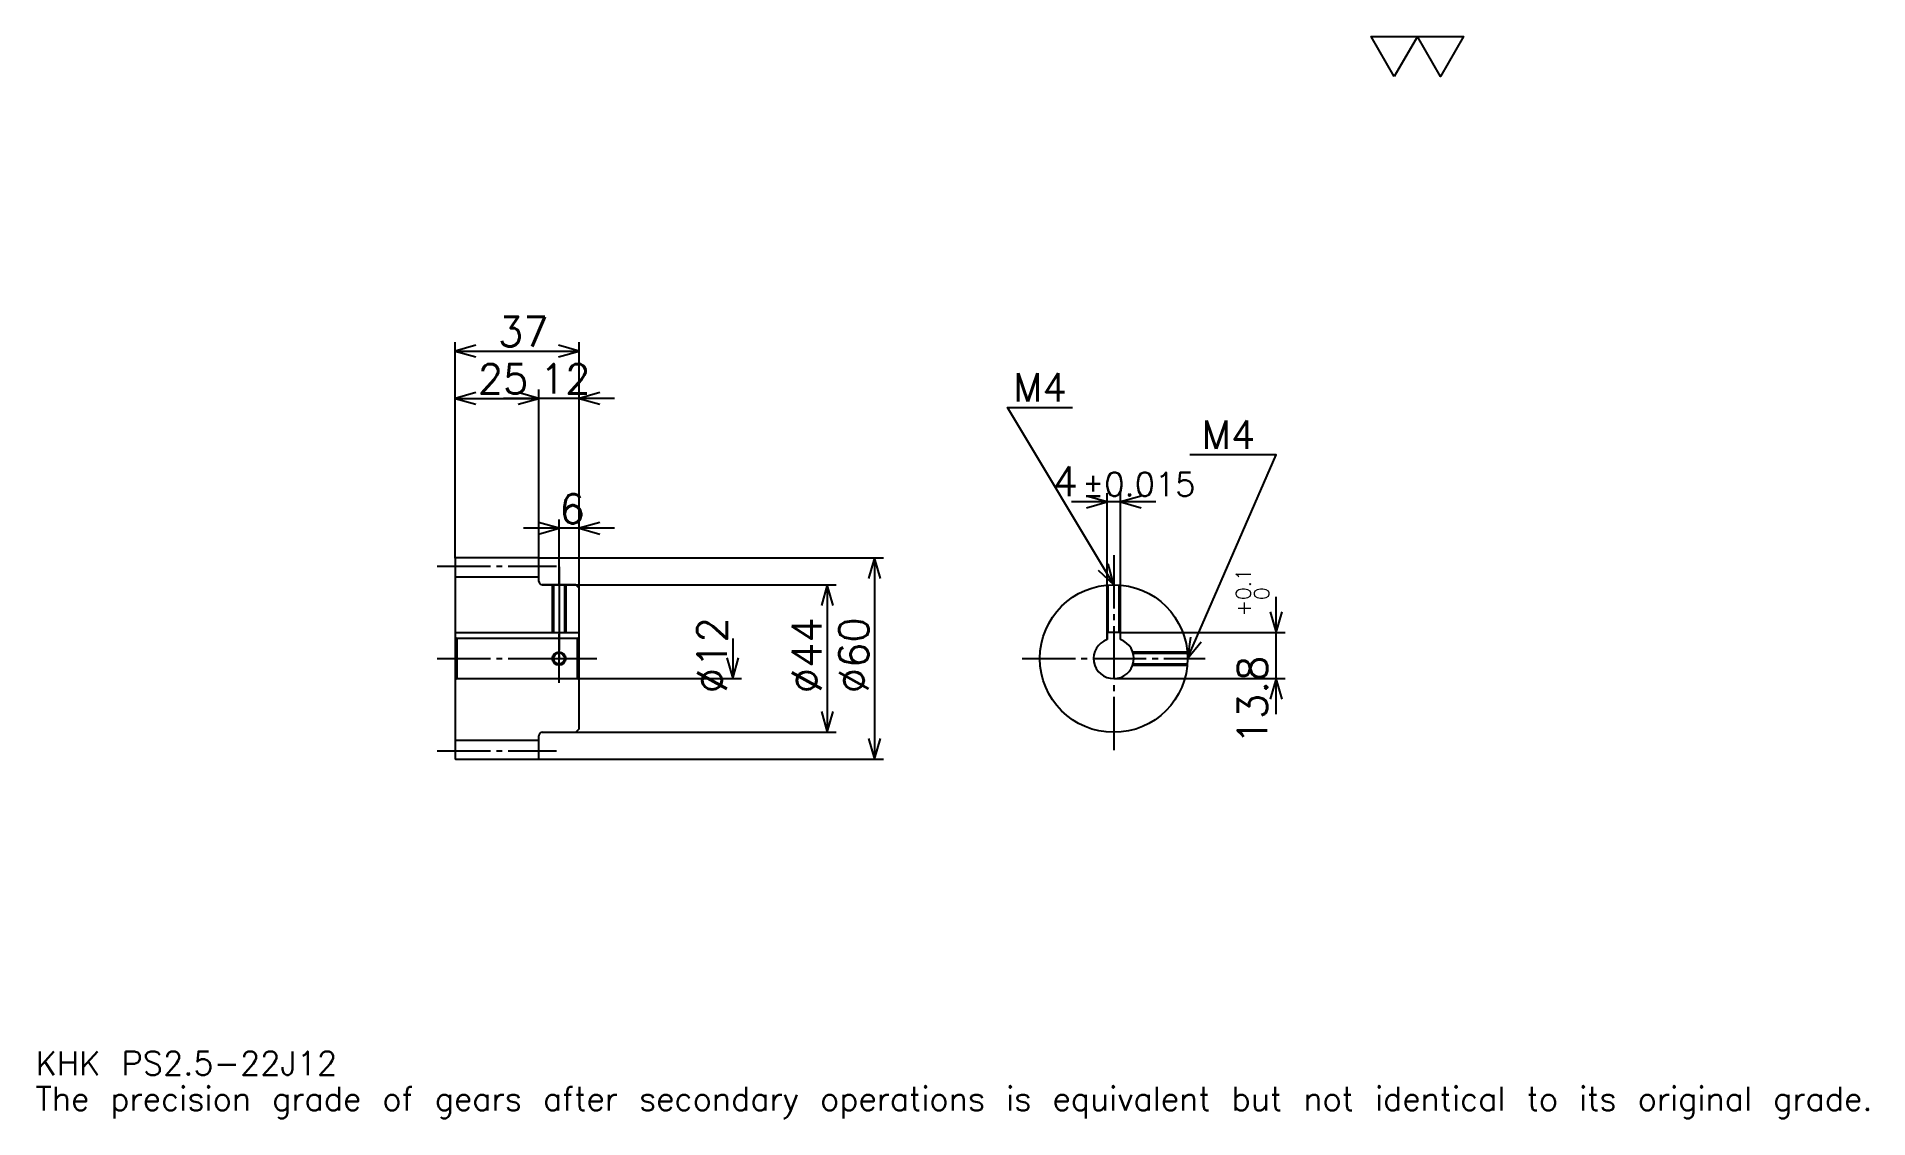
# Model space of a CAD drawing. Extents: x 18 to 564, y 6 to 329.
import ezdxf

# ---------------------------------------------------------------- set-up
doc = ezdxf.new("R2010")
doc.units = 0
doc.linetypes.add('DASHDOT', pattern=[21.130436, 15.847826, -1.76087, 1.76087, -1.76087])
doc.layers.get('0').update_dxf_attribs({"linetype": 'CONTINUOUS'})
doc.layers.add('DASHDOT', color=6, linetype='DASHDOT')
doc.styles.add('KANJI', font='TXT', dxfattribs={"bigfont": 'BIGFONT'})

msp = doc.modelspace()

# ---------------------------------------------------------------- linework, layer by layer
at = {"color": 5}
for p, q in [((142.630432, 173.510864), (142.630432, 237.782593)), ((142.630432, 235.141296), (179.630432, 235.141296)), ((179.630432, 173.510864), (179.630432, 237.782593)), ((142.630432, 221.054352), (167.630432, 221.054352)), ((190.195648, 221.054352), (157.065216, 221.054352)), ((167.630432, 173.510864), (167.630432, 223.695648)), ((336.978271, 151.310867), (336.978271, 192.804337)), ((340.978271, 151.310867), (340.978271, 192.804337)), ((351.543457, 190.16304), (326.413025, 190.16304)), ((190.195648, 182.315216), (163.065216, 182.315216)), ((173.630432, 173.510864), (173.630432, 184.956512)), ((142.630432, 173.410858), (142.630432, 173.510864)), ((167.530426, 173.510864), (179.630432, 173.510864)), ((167.630432, 173.410858), (167.630432, 173.510864)), ((173.630432, 165.510864), (173.630432, 173.510864)), ((173.630432, 165.510864), (173.630432, 173.510864)), ((179.630432, 173.510864), (270.315216, 173.510864)), ((179.630432, 164.510864), (179.630432, 173.510864)), ((267.67392, 173.510864), (267.67392, 113.510864)), ((168.630432, 165.510864), (179.630432, 165.510864)), ((179.630432, 165.510864), (256.228271, 165.510864)), ((253.586945, 165.510864), (253.586945, 121.510864)), ((387.391296, 126.945648), (387.391296, 161.876083)), ((225.41304, 149.510864), (225.41304, 137.510864)), ((340.978271, 151.310867), (390.032593, 151.310867)), ((179.630432, 137.510864), (228.054352, 137.510864)), ((338.978271, 137.510864), (390.032593, 137.510864)), ((168.630432, 121.510864), (179.630432, 121.510864)), ((179.630432, 121.510864), (256.228271, 121.510864)), ((167.530426, 113.510864), (179.630432, 113.510864)), ((179.630432, 113.510864), (270.315216, 113.510864))]:
    msp.add_line(p, q, dxfattribs=at)
at = {"color": 4}
for p, q in [((142.630432, 167.885864), (167.630432, 167.885864)), ((142.630432, 151.310867), (179.630432, 151.310867)), ((143.130432, 149.510864), (143.130432, 137.510864)), ((179.130432, 149.510864), (179.630432, 150.010864)), ((179.130432, 137.510864), (179.630432, 137.010864)), ((142.630432, 119.135864), (167.630432, 119.135864))]:
    msp.add_line(p, q, dxfattribs=at)
at = {"color": 7}
msp.add_lwpolyline([(422.608704, 316.956512), (415.741302, 328.859985), (443.210876, 328.859985), (436.343475, 316.956512), (429.476105, 328.859985), (422.608704, 316.956512)], dxfattribs=at)
at = {"color": 5}
for points in [[(148.793472, 236.902161), (142.630432, 235.141296), (148.793472, 233.380432)], [(173.467392, 233.380432), (179.630432, 235.141296), (173.467392, 236.902161)], [(148.793472, 222.815216), (142.630432, 221.054352), (148.793472, 219.293472)], [(161.467392, 219.293472), (167.630432, 221.054352), (161.467392, 222.815216)], [(161.467392, 219.293472), (167.630432, 221.054352), (161.467392, 222.815216)], [(185.793472, 222.815216), (179.630432, 221.054352), (185.793472, 219.293472)], [(338.978271, 165.510864), (307.282593, 218.336945), (326.652161, 218.336945)], [(360.978271, 143.510864), (387.391296, 204.25), (361.682617, 204.25)], [(330.815216, 188.402161), (336.978271, 190.16304), (330.815216, 191.923904)], [(347.141296, 191.923904), (340.978271, 190.16304), (347.141296, 188.402161)], [(167.467392, 180.554352), (173.630432, 182.315216), (167.467392, 184.07608)], [(185.793472, 184.07608), (179.630432, 182.315216), (185.793472, 180.554352)], [(269.434784, 167.347824), (267.67392, 173.510864), (265.913025, 167.347824)], [(334.297485, 169.889679), (338.978271, 165.510864), (337.317322, 171.701599)], [(255.347824, 159.347824), (253.586945, 165.510864), (251.82608, 159.347824)], [(385.630432, 157.473907), (387.391296, 151.310867), (389.152161, 157.473907)], [(361.821198, 149.864853), (360.978271, 143.510864), (365.050781, 148.460434)], [(223.652161, 143.673904), (225.41304, 137.510864), (227.17392, 143.673904)], [(389.152161, 131.347824), (387.391296, 137.510864), (385.630432, 131.347824)], [(251.82608, 127.673904), (253.586945, 121.510864), (255.347824, 127.673904)], [(265.913025, 119.673904), (267.67392, 113.510864), (269.434784, 119.673904)]]:
    msp.add_lwpolyline(points, dxfattribs=at)
at = {"color": 4}
for points in [[(167.630432, 166.510864), (167.630432, 173.410858), (167.530426, 173.510864), (142.730438, 173.510864), (142.630432, 173.410858), (142.630432, 137.010864)], [(168.630432, 121.510864), (178.630432, 121.510864), (179.630432, 122.510864), (179.630432, 164.510864), (178.630432, 165.510864), (168.630432, 165.510864)], [(171.630432, 165.510864), (171.630432, 151.310867)], [(172.010437, 165.510864), (172.010437, 151.310867)], [(175.250427, 165.510864), (175.250427, 151.310867)], [(175.630432, 165.510864), (175.630432, 151.310867)], [(336.978271, 149.167725), (336.978271, 165.419769)], [(337.358276, 151.310867), (337.358276, 165.451141)], [(340.598267, 151.310867), (340.598267, 165.451141)], [(340.978271, 149.167725), (340.978271, 165.419769)], [(142.630432, 137.010864), (143.130432, 137.510864), (179.130432, 137.510864), (179.130432, 149.510864), (143.130432, 149.510864), (142.630432, 150.010864)], [(340.978271, 149.167725), (340.978271, 151.310867), (336.978271, 151.310867), (336.978271, 149.167725)], [(344.635132, 145.510864), (360.887146, 145.510864)], [(344.755432, 145.130859), (360.918518, 145.130859)], [(142.630432, 137.010864), (142.630432, 113.610863), (142.730438, 113.510864), (167.530426, 113.510864), (167.630432, 113.610863), (167.630432, 120.510864)], [(344.635132, 141.510864), (360.887146, 141.510864)], [(344.755432, 141.890869), (360.918518, 141.890869)]]:
    msp.add_lwpolyline(points, dxfattribs=at)
for centre, radius in [((338.978271, 143.510864), 22), ((173.630432, 143.510864), 1.62)]:
    msp.add_circle(centre, radius, dxfattribs=at)
at = {"color": 7}
msp.add_circle((173.630432, 143.510864), 2, dxfattribs=at)
at = {"color": 4}
for centre, radius, start, end in [((168.630432, 166.510864), 1, 180, 270), ((338.978271, 143.510864), 6, 109.47122094, 70.52877906), ((168.630432, 120.510864), 1, 90, 180)]:
    msp.add_arc(centre, radius, start, end, dxfattribs=at)
at = {"layer": 'DASHDOT', "color": 7}
for p, q in [((137.347824, 171.010864), (172.91304, 171.010864)), ((338.978271, 174.315216), (338.978271, 116.228256)), ((173.630432, 165.510864), (173.630432, 143.510864)), ((137.347824, 143.510864), (184.91304, 143.510864)), ((311.695648, 143.510864), (366.260864, 143.510864)), ((137.347824, 116.010864), (172.91304, 116.010864))]:
    msp.add_line(p, q, dxfattribs=at)
for points in [[(173.630432, 170.793472), (173.630432, 146.028259)], [(173.630432, 136.228256), (173.630432, 150.793472)], [(166.347824, 143.510864), (180.91304, 143.510864)]]:
    msp.add_lwpolyline(points, dxfattribs=at)

# ---------------------------------------------------------------- texts
at = {"color": 7, "style": 'KANJI'}
for s, height, p in [('37', 8.804348, (155.407608, 236.549988)), ('25', 8.804348, (149.407608, 222.463043)), ('12', 8.804348, (167.907608, 222.463043)), ('M4', 8.452174, (309.043457, 220.097824)), ('M4', 8.452174, (365.204346, 206.010864)), ('4', 8.804348, (320.804321, 191.923904)), ('%%p0.015', 7.043478, (329.519562, 191.923904)), ('6', 8.804348, (173.769012, 183.723907)), ('KHK PS2.5-22J12', 7.043478, (17.608696, 19.369566)), ('The precision grade of gears after secondary operations is equivalent but not identical to its original grade.', 7.043478, (17.608696, 8.804348))]:
    msp.add_text(s, height=height, dxfattribs=at).set_placement(p)
for s, height, p in [('0.1', 4.402174, (379.81955, 160.965652)), ('0', 4.402174, (385.278259, 160.965652)), ('+', 4.402174, (379.81955, 156.035217)), ('%%c12', 8.804348, (223.652161, 133.165756)), ('%%c44', 8.804348, (251.82608, 133.165756)), ('%%c60', 8.804348, (265.913025, 133.165756)), ('13.8', 8.804348, (384.75, 117.926514))]:
    msp.add_text(s, height=height, rotation=90, dxfattribs=at).set_placement(p)

doc.saveas('drawing.dxf')
